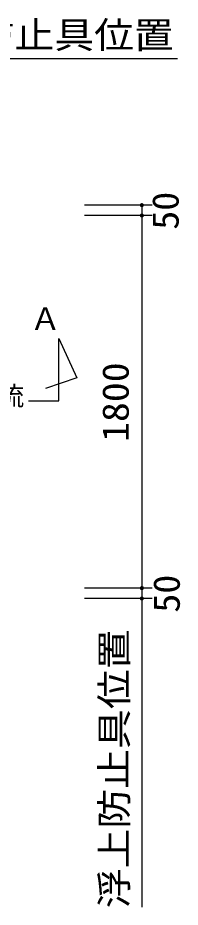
# Model space of a CAD drawing. Units: millimetres, scale not verified. Extents: x -14850 to 14850, y -10500 to 10500.
# Drawn here: x -6378 to -5593, y -1296 to 3001 of the extents above; entities that cross this region are included whole.
import ezdxf
from ezdxf.enums import TextEntityAlignment as Align

# ---------------------------------------------------------------- set-up
doc = ezdxf.new("R2010")
doc.units = ezdxf.units.MM
doc.header["$LTSCALE"] = 50
for name, color, linetype, lineweight in [('0-0_機器', 3, 'Continuous', 25), ('0-1_空気管', 3, 'Continuous', 25), ('0-5_製作', 5, 'Continuous', 25)]:
    doc.layers.add(name, color=color, linetype=linetype, lineweight=lineweight)
doc.styles.add('ＭＳ ゴシック', font='')
doc.styles.get('ＭＳ ゴシック').set_extended_font_data('MS Gothic')

msp = doc.modelspace()

# ---------------------------------------------------------------- linework, layer by layer
at = {"layer": '0-0_機器'}
for p, q in [((-6179.82, 1150.25), (-6179.82, 1451.75)), ((-6326.18, 1150.25), (-6179.82, 1150.25))]:
    msp.add_line(p, q, dxfattribs=at)
msp.add_lwpolyline([(-6179.82, 1451.75), (-6093.31, 1261.42), (-6244.7, 1209.51)], dxfattribs=at)
at = {"layer": '0-5_製作', "color": 2}
for p, q in [((-7011.73, 2804.29), (-5606.77, 2804.29)), ((-5728.28, 2095.81), (-6055.73, 2095.81)), ((-5778.28, 2095.81), (-5778.28, 2045.81)), ((-5728.28, 2045.81), (-6055.73, 2045.81)), ((-5778.28, 2045.81), (-5778.28, 245.81)), ((-5728.28, 245.81), (-6055.73, 245.81)), ((-5778.28, 245.81), (-5778.28, 195.81)), ((-5728.28, 195.81), (-6055.73, 195.81)), ((-5778.28, 195.81), (-5778.28, -1295.84))]:
    msp.add_line(p, q, dxfattribs=at)
at = {"layer": '0-5_製作'}
for points in [[(-5780.77, 2105.49), (-5778.28, 2095.81), (-5781.96, 2105.1)], [(-5779.53, 2105.73), (-5778.28, 2095.81), (-5780.77, 2105.49)], [(-5778.28, 2105.81), (-5778.28, 2095.81), (-5779.53, 2105.73)], [(-5777.65, 2105.79), (-5778.28, 2095.81), (-5778.28, 2105.81)], [(-5776.41, 2105.63), (-5778.28, 2095.81), (-5777.65, 2105.79)], [(-5775.19, 2105.32), (-5778.28, 2095.81), (-5776.41, 2105.63)], [(-5785.13, 2103.1), (-5788.28, 2095.81), (-5785.99, 2102.18)], [(-5785.13, 2103.1), (-5778.28, 2095.81), (-5788.28, 2095.81)], [(-5785.99, 2102.18), (-5788.28, 2095.81), (-5788.26, 2096.43)], [(-5778.28, 2095.81), (-5788.2, 2094.55), (-5788.28, 2095.81)], [(-5785.99, 2102.18), (-5788.26, 2096.43), (-5786.72, 2101.17)], [(-5786.72, 2101.17), (-5788.26, 2096.43), (-5788.1, 2097.68)], [(-5778.28, 2095.81), (-5787.97, 2093.32), (-5788.2, 2094.55)], [(-5786.72, 2101.17), (-5788.1, 2097.68), (-5787.33, 2100.06)], [(-5787.33, 2100.06), (-5788.1, 2097.68), (-5787.79, 2098.9)], [(-5778.28, 2095.81), (-5787.58, 2092.13), (-5787.97, 2093.32)], [(-5778.28, 2095.81), (-5787.04, 2090.99), (-5787.58, 2092.13)], [(-5778.28, 2095.81), (-5786.37, 2089.93), (-5787.04, 2090.99)], [(-5778.28, 2095.81), (-5785.57, 2088.96), (-5786.37, 2089.93)], [(-5778.28, 2095.81), (-5784.65, 2088.1), (-5785.57, 2088.96)], [(-5784.16, 2103.9), (-5778.28, 2095.81), (-5785.13, 2103.1)], [(-5778.28, 2095.81), (-5783.64, 2087.36), (-5784.65, 2088.1)], [(-5783.1, 2104.57), (-5778.28, 2095.81), (-5784.16, 2103.9)], [(-5778.28, 2095.81), (-5782.54, 2086.76), (-5783.64, 2087.36)], [(-5781.96, 2105.1), (-5778.28, 2095.81), (-5783.1, 2104.57)], [(-5778.28, 2095.81), (-5781.37, 2086.3), (-5782.54, 2086.76)], [(-5778.28, 2085.81), (-5781.37, 2086.3), (-5778.28, 2095.81)], [(-5778.28, 2085.81), (-5780.15, 2085.98), (-5781.37, 2086.3)], [(-5778.28, 2085.81), (-5778.91, 2085.83), (-5780.15, 2085.98)], [(-5774.02, 2104.86), (-5778.28, 2095.81), (-5775.19, 2105.32)], [(-5774.02, 2104.86), (-5768.28, 2095.81), (-5778.28, 2095.81)], [(-5768.28, 2095.81), (-5778.28, 2085.81), (-5778.28, 2095.81)], [(-5768.28, 2095.81), (-5777.03, 2085.89), (-5778.28, 2085.81)], [(-5768.28, 2095.81), (-5775.79, 2086.12), (-5777.03, 2085.89)], [(-5768.28, 2095.81), (-5774.6, 2086.51), (-5775.79, 2086.12)], [(-5768.28, 2095.81), (-5773.46, 2087.04), (-5774.6, 2086.51)], [(-5772.92, 2104.25), (-5768.28, 2095.81), (-5774.02, 2104.86)], [(-5768.28, 2095.81), (-5772.4, 2087.72), (-5773.46, 2087.04)], [(-5771.91, 2103.51), (-5768.28, 2095.81), (-5772.92, 2104.25)], [(-5768.28, 2095.81), (-5771.43, 2088.52), (-5772.4, 2087.72)], [(-5770.99, 2102.65), (-5768.28, 2095.81), (-5771.91, 2103.51)], [(-5768.28, 2095.81), (-5770.58, 2089.43), (-5771.43, 2088.52)], [(-5770.19, 2101.68), (-5768.28, 2095.81), (-5770.99, 2102.65)], [(-5768.3, 2095.18), (-5770.58, 2089.43), (-5768.28, 2095.81)], [(-5768.3, 2095.18), (-5769.84, 2090.45), (-5770.58, 2089.43)], [(-5769.52, 2100.62), (-5768.28, 2095.81), (-5770.19, 2101.68)], [(-5768.46, 2093.93), (-5769.84, 2090.45), (-5768.3, 2095.18)], [(-5768.46, 2093.93), (-5769.23, 2091.55), (-5769.84, 2090.45)], [(-5768.98, 2099.49), (-5768.28, 2095.81), (-5769.52, 2100.62)], [(-5768.77, 2092.72), (-5769.23, 2091.55), (-5768.46, 2093.93)], [(-5768.59, 2098.29), (-5768.28, 2095.81), (-5768.98, 2099.49)], [(-5768.36, 2097.06), (-5768.28, 2095.81), (-5768.59, 2098.29)], [(-5785.99, 2052.18), (-5788.28, 2045.81), (-5788.26, 2046.43)], [(-5785.99, 2052.18), (-5778.28, 2045.81), (-5788.28, 2045.81)], [(-5778.28, 2045.81), (-5788.2, 2044.55), (-5788.28, 2045.81)], [(-5785.99, 2052.18), (-5788.26, 2046.43), (-5786.72, 2051.16)], [(-5786.72, 2051.16), (-5788.26, 2046.43), (-5788.1, 2047.68)], [(-5778.28, 2045.81), (-5787.97, 2043.32), (-5788.2, 2044.55)], [(-5786.72, 2051.16), (-5788.1, 2047.68), (-5787.33, 2050.06)], [(-5787.33, 2050.06), (-5788.1, 2047.68), (-5787.79, 2048.9)], [(-5778.28, 2045.81), (-5787.58, 2042.13), (-5787.97, 2043.32)], [(-5778.28, 2045.81), (-5787.04, 2040.99), (-5787.58, 2042.13)], [(-5778.28, 2045.81), (-5786.37, 2039.93), (-5787.04, 2040.99)], [(-5778.28, 2045.81), (-5785.57, 2038.96), (-5786.37, 2039.93)], [(-5785.13, 2053.1), (-5778.28, 2045.81), (-5785.99, 2052.18)], [(-5778.28, 2045.81), (-5784.65, 2038.1), (-5785.57, 2038.96)], [(-5784.16, 2053.9), (-5778.28, 2045.81), (-5785.13, 2053.1)], [(-5778.28, 2045.81), (-5783.64, 2037.36), (-5784.65, 2038.1)], [(-5783.1, 2054.57), (-5778.28, 2045.81), (-5784.16, 2053.9)], [(-5778.28, 2045.81), (-5782.54, 2036.76), (-5783.64, 2037.36)], [(-5781.96, 2055.1), (-5778.28, 2045.81), (-5783.1, 2054.57)], [(-5778.28, 2045.81), (-5781.37, 2036.3), (-5782.54, 2036.76)], [(-5780.77, 2055.49), (-5778.28, 2045.81), (-5781.96, 2055.1)], [(-5778.28, 2035.81), (-5781.37, 2036.3), (-5778.28, 2045.81)], [(-5778.28, 2035.81), (-5780.15, 2035.98), (-5781.37, 2036.3)], [(-5779.53, 2055.73), (-5778.28, 2045.81), (-5780.77, 2055.49)], [(-5778.28, 2035.81), (-5778.91, 2035.83), (-5780.15, 2035.98)], [(-5778.28, 2055.81), (-5778.28, 2045.81), (-5779.53, 2055.73)], [(-5777.65, 2055.79), (-5778.28, 2045.81), (-5778.28, 2055.81)], [(-5776.41, 2055.63), (-5778.28, 2045.81), (-5777.65, 2055.79)], [(-5775.19, 2055.32), (-5778.28, 2045.81), (-5776.41, 2055.63)], [(-5774.02, 2054.85), (-5778.28, 2045.81), (-5775.19, 2055.32)], [(-5774.02, 2054.85), (-5768.28, 2045.81), (-5778.28, 2045.81)], [(-5768.28, 2045.81), (-5778.28, 2035.81), (-5778.28, 2045.81)], [(-5768.28, 2045.81), (-5777.03, 2035.89), (-5778.28, 2035.81)], [(-5768.28, 2045.81), (-5775.79, 2036.12), (-5777.03, 2035.89)], [(-5768.28, 2045.81), (-5774.6, 2036.51), (-5775.79, 2036.12)], [(-5768.28, 2045.81), (-5773.46, 2037.04), (-5774.6, 2036.51)], [(-5772.92, 2054.25), (-5768.28, 2045.81), (-5774.02, 2054.85)], [(-5768.28, 2045.81), (-5772.4, 2037.72), (-5773.46, 2037.04)], [(-5771.91, 2053.51), (-5768.28, 2045.81), (-5772.92, 2054.25)], [(-5768.28, 2045.81), (-5771.43, 2038.52), (-5772.4, 2037.72)], [(-5770.99, 2052.65), (-5768.28, 2045.81), (-5771.91, 2053.51)], [(-5768.28, 2045.81), (-5770.58, 2039.43), (-5771.43, 2038.52)], [(-5770.19, 2051.68), (-5768.28, 2045.81), (-5770.99, 2052.65)], [(-5768.28, 2045.81), (-5769.84, 2040.45), (-5770.58, 2039.43)], [(-5769.52, 2050.62), (-5768.28, 2045.81), (-5770.19, 2051.68)], [(-5768.3, 2045.18), (-5769.84, 2040.45), (-5768.28, 2045.81)], [(-5768.46, 2043.93), (-5769.84, 2040.45), (-5768.3, 2045.18)], [(-5768.46, 2043.93), (-5769.23, 2041.55), (-5769.84, 2040.45)], [(-5768.98, 2049.49), (-5768.28, 2045.81), (-5769.52, 2050.62)], [(-5768.77, 2042.72), (-5769.23, 2041.55), (-5768.46, 2043.93)], [(-5768.59, 2048.29), (-5768.28, 2045.81), (-5768.98, 2049.49)], [(-5768.36, 2047.06), (-5768.28, 2045.81), (-5768.59, 2048.29)], [(-5788.1, 247.68), (-5788.28, 245.81), (-5788.26, 246.43)], [(-5788.1, 247.68), (-5778.28, 245.81), (-5788.28, 245.81)], [(-5778.28, 245.81), (-5788.2, 244.55), (-5788.28, 245.81)], [(-5778.28, 245.81), (-5787.97, 243.32), (-5788.2, 244.55)], [(-5787.79, 248.9), (-5778.28, 245.81), (-5788.1, 247.68)], [(-5778.28, 245.81), (-5787.58, 242.13), (-5787.97, 243.32)], [(-5787.33, 250.06), (-5778.28, 245.81), (-5787.79, 248.9)], [(-5778.28, 245.81), (-5787.04, 240.99), (-5787.58, 242.13)], [(-5786.72, 251.17), (-5778.28, 245.81), (-5787.33, 250.06)], [(-5778.28, 245.81), (-5786.37, 239.93), (-5787.04, 240.99)], [(-5785.99, 252.18), (-5778.28, 245.81), (-5786.72, 251.17)], [(-5778.28, 245.81), (-5785.57, 238.96), (-5786.37, 239.93)], [(-5785.13, 253.1), (-5778.28, 245.81), (-5785.99, 252.18)], [(-5778.28, 245.81), (-5784.65, 238.1), (-5785.57, 238.96)], [(-5784.16, 253.9), (-5778.28, 245.81), (-5785.13, 253.1)], [(-5778.28, 245.81), (-5783.64, 237.36), (-5784.65, 238.1)], [(-5783.1, 254.57), (-5778.28, 245.81), (-5784.16, 253.9)], [(-5778.28, 245.81), (-5782.54, 236.76), (-5783.64, 237.36)], [(-5781.96, 255.1), (-5778.28, 245.81), (-5783.1, 254.57)], [(-5778.28, 245.81), (-5781.37, 236.3), (-5782.54, 236.76)], [(-5780.77, 255.49), (-5778.28, 245.81), (-5781.96, 255.1)], [(-5778.28, 245.81), (-5780.15, 235.98), (-5781.37, 236.3)], [(-5779.53, 255.73), (-5778.28, 245.81), (-5780.77, 255.49)], [(-5778.28, 245.81), (-5778.91, 235.83), (-5780.15, 235.98)], [(-5778.28, 255.81), (-5778.28, 245.81), (-5779.53, 255.73)], [(-5778.28, 245.81), (-5778.28, 235.81), (-5778.91, 235.83)], [(-5777.65, 255.79), (-5778.28, 245.81), (-5778.28, 255.81)], [(-5777.65, 255.79), (-5768.28, 245.81), (-5778.28, 245.81)], [(-5768.28, 245.81), (-5778.28, 235.81), (-5778.28, 245.81)], [(-5768.28, 245.81), (-5777.03, 235.89), (-5778.28, 235.81)], [(-5776.41, 255.63), (-5768.28, 245.81), (-5777.65, 255.79)], [(-5768.28, 245.81), (-5775.79, 236.12), (-5777.03, 235.89)], [(-5775.19, 255.32), (-5768.28, 245.81), (-5776.41, 255.63)], [(-5768.28, 245.81), (-5774.6, 236.51), (-5775.79, 236.12)], [(-5774.02, 254.86), (-5768.28, 245.81), (-5775.19, 255.32)], [(-5768.28, 245.81), (-5773.46, 237.04), (-5774.6, 236.51)], [(-5772.92, 254.25), (-5768.28, 245.81), (-5774.02, 254.86)], [(-5768.28, 245.81), (-5772.4, 237.72), (-5773.46, 237.04)], [(-5771.91, 253.51), (-5768.28, 245.81), (-5772.92, 254.25)], [(-5768.28, 245.81), (-5771.43, 238.52), (-5772.4, 237.72)], [(-5770.99, 252.65), (-5768.28, 245.81), (-5771.91, 253.51)], [(-5768.28, 245.81), (-5770.58, 239.43), (-5771.43, 238.52)], [(-5770.19, 251.68), (-5768.28, 245.81), (-5770.99, 252.65)], [(-5768.28, 245.81), (-5769.84, 240.45), (-5770.58, 239.43)], [(-5769.52, 250.62), (-5768.28, 245.81), (-5770.19, 251.68)], [(-5768.28, 245.81), (-5769.23, 241.55), (-5769.84, 240.45)], [(-5768.98, 249.49), (-5768.28, 245.81), (-5769.52, 250.62)], [(-5768.28, 245.81), (-5768.77, 242.72), (-5769.23, 241.55)], [(-5768.59, 248.29), (-5768.28, 245.81), (-5768.98, 249.49)], [(-5768.28, 245.81), (-5768.46, 243.93), (-5768.77, 242.72)], [(-5768.36, 247.06), (-5768.28, 245.81), (-5768.59, 248.29)], [(-5768.28, 245.81), (-5768.3, 245.18), (-5768.46, 243.93)], [(-5788.1, 197.68), (-5788.28, 195.81), (-5788.26, 196.43)], [(-5788.1, 197.68), (-5778.28, 195.81), (-5788.28, 195.81)], [(-5778.28, 195.81), (-5788.2, 194.55), (-5788.28, 195.81)], [(-5778.28, 195.81), (-5787.97, 193.32), (-5788.2, 194.55)], [(-5787.79, 198.9), (-5778.28, 195.81), (-5788.1, 197.68)], [(-5778.28, 195.81), (-5787.58, 192.13), (-5787.97, 193.32)], [(-5787.33, 200.06), (-5778.28, 195.81), (-5787.79, 198.9)], [(-5778.28, 195.81), (-5787.04, 190.99), (-5787.58, 192.13)], [(-5786.72, 201.17), (-5778.28, 195.81), (-5787.33, 200.06)], [(-5778.28, 195.81), (-5786.37, 189.93), (-5787.04, 190.99)], [(-5785.99, 202.18), (-5778.28, 195.81), (-5786.72, 201.17)], [(-5778.28, 195.81), (-5785.57, 188.96), (-5786.37, 189.93)], [(-5785.13, 203.1), (-5778.28, 195.81), (-5785.99, 202.18)], [(-5778.28, 195.81), (-5784.65, 188.1), (-5785.57, 188.96)], [(-5784.16, 203.9), (-5778.28, 195.81), (-5785.13, 203.1)], [(-5778.28, 195.81), (-5783.64, 187.36), (-5784.65, 188.1)], [(-5783.1, 204.57), (-5778.28, 195.81), (-5784.16, 203.9)], [(-5778.28, 195.81), (-5782.54, 186.76), (-5783.64, 187.36)], [(-5781.96, 205.1), (-5778.28, 195.81), (-5783.1, 204.57)], [(-5778.28, 195.81), (-5781.37, 186.3), (-5782.54, 186.76)], [(-5780.77, 205.49), (-5778.28, 195.81), (-5781.96, 205.1)], [(-5778.28, 195.81), (-5780.15, 185.98), (-5781.37, 186.3)], [(-5779.53, 205.73), (-5778.28, 195.81), (-5780.77, 205.49)], [(-5778.28, 195.81), (-5778.91, 185.83), (-5780.15, 185.98)], [(-5778.28, 205.81), (-5778.28, 195.81), (-5779.53, 205.73)], [(-5778.28, 195.81), (-5778.28, 185.81), (-5778.91, 185.83)], [(-5777.65, 205.79), (-5778.28, 195.81), (-5778.28, 205.81)], [(-5777.65, 205.79), (-5768.28, 195.81), (-5778.28, 195.81)], [(-5768.28, 195.81), (-5778.28, 185.81), (-5778.28, 195.81)], [(-5768.28, 195.81), (-5777.03, 185.89), (-5778.28, 185.81)], [(-5776.41, 205.63), (-5768.28, 195.81), (-5777.65, 205.79)], [(-5768.28, 195.81), (-5775.79, 186.12), (-5777.03, 185.89)], [(-5775.19, 205.32), (-5768.28, 195.81), (-5776.41, 205.63)], [(-5768.28, 195.81), (-5774.6, 186.51), (-5775.79, 186.12)], [(-5774.02, 204.86), (-5768.28, 195.81), (-5775.19, 205.32)], [(-5768.28, 195.81), (-5773.46, 187.04), (-5774.6, 186.51)], [(-5772.92, 204.25), (-5768.28, 195.81), (-5774.02, 204.86)], [(-5768.28, 195.81), (-5772.4, 187.72), (-5773.46, 187.04)], [(-5771.91, 203.51), (-5768.28, 195.81), (-5772.92, 204.25)], [(-5768.28, 195.81), (-5771.43, 188.52), (-5772.4, 187.72)], [(-5770.99, 202.65), (-5768.28, 195.81), (-5771.91, 203.51)], [(-5768.28, 195.81), (-5770.58, 189.43), (-5771.43, 188.52)], [(-5770.19, 201.68), (-5768.28, 195.81), (-5770.99, 202.65)], [(-5768.28, 195.81), (-5769.84, 190.45), (-5770.58, 189.43)], [(-5769.52, 200.62), (-5768.28, 195.81), (-5770.19, 201.68)], [(-5768.28, 195.81), (-5769.23, 191.55), (-5769.84, 190.45)], [(-5768.98, 199.49), (-5768.28, 195.81), (-5769.52, 200.62)], [(-5768.28, 195.81), (-5768.77, 192.72), (-5769.23, 191.55)], [(-5768.59, 198.29), (-5768.28, 195.81), (-5768.98, 199.49)], [(-5768.28, 195.81), (-5768.46, 193.93), (-5768.77, 192.72)], [(-5768.36, 197.06), (-5768.28, 195.81), (-5768.59, 198.29)], [(-5768.28, 195.81), (-5768.3, 195.18), (-5768.46, 193.93)]]:
    msp.add_solid(points, dxfattribs=at)

# ---------------------------------------------------------------- texts
at = {"layer": '0-0_機器', "color": 4, "style": 'ＭＳ ゴシック'}
msp.add_text('Ａ', height=110, dxfattribs=at).set_placement((-6319.78, 1459.14), align=Align.BOTTOM_LEFT)
at = {"layer": '0-1_空気管', "color": 4, "style": 'ＭＳ ゴシック'}
msp.add_text('放流', height=91.79, dxfattribs=at).set_placement((-6597.66, 1099.96), align=Align.BOTTOM_LEFT)
at = {"layer": '0-5_製作', "color": 4, "style": 'ＭＳ ゴシック', "width": 1.1}
msp.add_text('浮上防止具位置', height=128.3, dxfattribs=at).set_placement((-6971.74, 2815.38), align=Align.BOTTOM_LEFT)
at = {"layer": '0-5_製作', "color": 4, "style": 'ＭＳ ゴシック'}
for s, height, width, p in [('50', 128.4, 1.05, (-5561.86, 1977.06)), ('1800', 128.4, 1.1, (-5803.28, 952.06)), ('50', 128.4, 1.05, (-5556.46, 127.06)), ('浮上防止具位置', 128.3, 1.1, (-5809.78, -1301.33))]:
    msp.add_text(s, height=height, rotation=90, dxfattribs=dict(at, width=width)).set_placement(p, align=Align.BOTTOM_LEFT)

doc.saveas('drawing.dxf')
